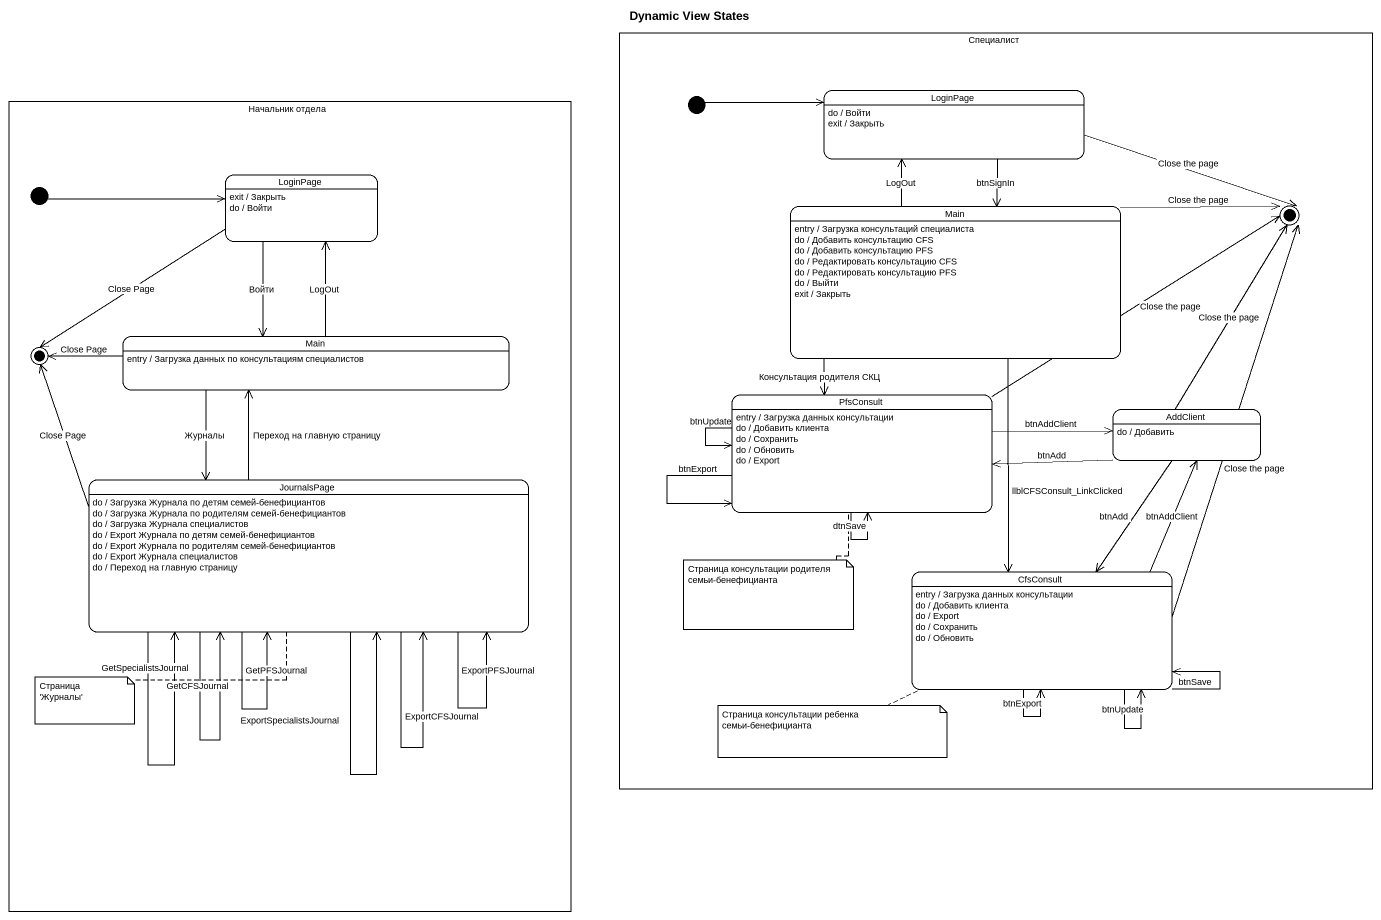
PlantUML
@startuml
title Dynamic View States
hide empty description
state Специалист <<object>> {
  state LoginPage
  LoginPage : do / Войти
  LoginPage : exit / Закрыть
  state Main
  Main : entry / Загрузка консультаций специалиста
  Main : do / Добавить консультацию CFS
  Main : do / Добавить консультацию PFS
  Main : do / Редактировать консультацию CFS
  Main : do / Редактировать консультацию PFS
  Main : do / Выйти
  Main : exit / Закрыть
  state PfsConsult
  PfsConsult : entry / Загрузка данных консультации
  PfsConsult : do / Добавить клиента
  PfsConsult : do / Сохранить
  PfsConsult : do / Обновить
  PfsConsult : do / Export
  state AddClient
  AddClient : do / Добавить
  state CfsConsult
  CfsConsult : entry / Загрузка данных консультации
  CfsConsult : do / Добавить клиента
  CfsConsult : do / Export
  CfsConsult : do / Сохранить
  CfsConsult : do / Обновить
  LoginPage -right-> [*] : Close the page
  [*] -right-> LoginPage
  Main -right-> [*] : Close the page
  PfsConsult -right-> [*] : Close the page
  AddClient -up-> [*] : Close the page
  CfsConsult -up-> [*] : Close the page
}
state "Начальник отдела" as Начальник_отдела <<object>> #FFFFFF {
  state "LoginPage" as LoginPage_2
  LoginPage_2 : exit / Закрыть
  LoginPage_2 : do / Войти
  state "Main" as Main_2
  Main_2 : entry / Загрузка данных по консультациям специалистов
  state JournalsPage
  JournalsPage : do / Загрузка Журнала по детям семей-бенефициантов
  JournalsPage : do / Загрузка Журнала по родителям семей-бенефициантов
  JournalsPage : do / Загрузка Журнала специалистов
  JournalsPage : do / Export Журнала по детям семей-бенефициантов
  JournalsPage : do / Export Журнала по родителям семей-бенефициантов
  JournalsPage : do / Export Журнала специалистов
  JournalsPage : do / Переход на главную страницу
  [*] -right-> LoginPage_2
  LoginPage_2 -left-> [*] : Close Page
  Main_2 -left-> [*] : Close Page
  JournalsPage -up-> [*] : Close Page
}
LoginPage --> Main : btnSignIn
LoginPage_2 --> Main_2 : Войти
Main -up-> LoginPage : LogOut
Main --> PfsConsult : Консультация родителя СКЦ
Main --> CfsConsult : llblCFSConsult_LinkClicked
Main_2 -up-> LoginPage_2 : LogOut
Main_2 --> JournalsPage : Журналы
PfsConsult --> PfsConsult : dtnSave
PfsConsult --> PfsConsult : btnUpdate
PfsConsult --> PfsConsult : btnExport
PfsConsult -right-> AddClient : btnAddClient
AddClient -left-> PfsConsult : btnAdd
AddClient --> CfsConsult : btnAdd
JournalsPage -up-> Main_2 : Переход на главную страницу
JournalsPage --> JournalsPage : GetCFSJournal
JournalsPage --> JournalsPage : GetPFSJournal
JournalsPage --> JournalsPage : GetSpecialistsJournal
JournalsPage --> JournalsPage : ExportSpecialistsJournal
JournalsPage --> JournalsPage : ExportCFSJournal
JournalsPage --> JournalsPage : ExportPFSJournal
CfsConsult -up-> AddClient : btnAddClient
CfsConsult --> CfsConsult : btnSave
CfsConsult --> CfsConsult : btnUpdate
CfsConsult --> CfsConsult : btnExport
note bottom of PfsConsult : Страница консультации родителя семьи-бенефицианта
note bottom of JournalsPage : Страница 'Журналы'
note left of CfsConsult : Страница консультации ребенка семьи-бенефицианта
@enduml
